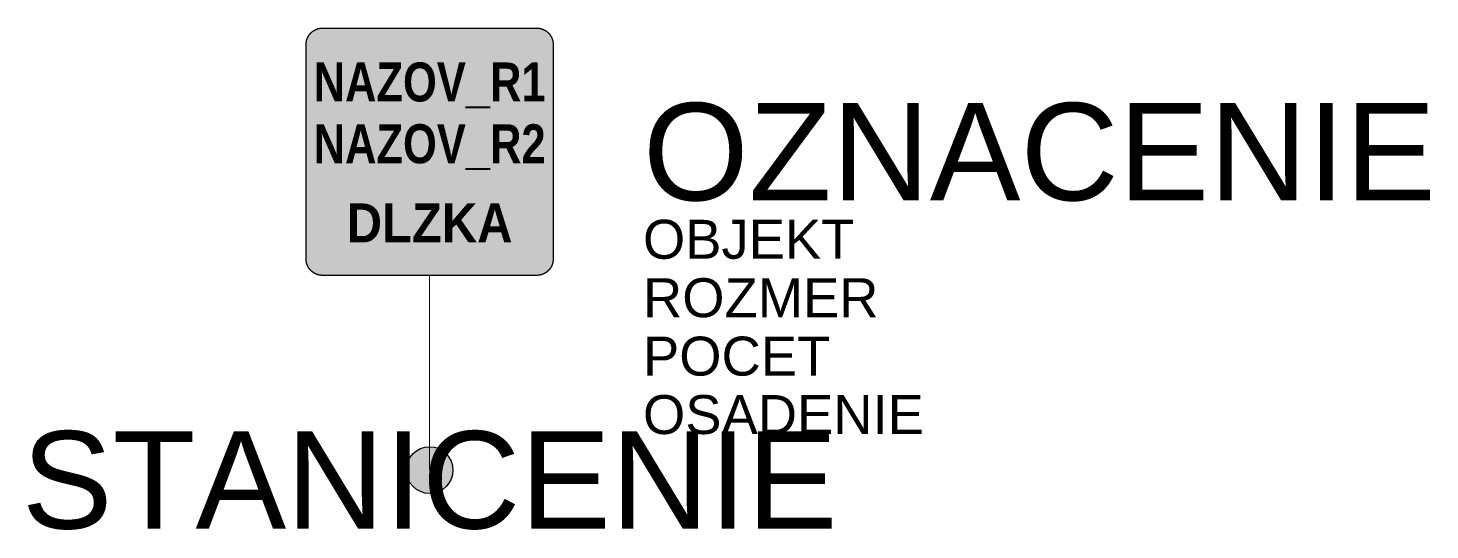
# Model space of a CAD drawing. Header units: metres. Extents: x -10.3 to 25.7, y -1.5 to 11.4.
import ezdxf
from ezdxf.enums import TextEntityAlignment as Align

# ---------------------------------------------------------------- set-up
doc = ezdxf.new("R2010")
doc.units = ezdxf.units.M
doc.layers.get('Defpoints').update_dxf_attribs({"color": 140, "lineweight": 5})
doc.styles.add('DZ', font='arialbd.ttf')
doc.styles.get("Standard").update_dxf_attribs({"font": 'arial.ttf'})

msp = doc.modelspace()

# ---------------------------------------------------------------- hatches: boundary and pattern name
at = {"true_color": 0xf1efea}
msp.add_hatch(color=7, dxfattribs=at).paths.add_polyline_path([(-2.752, 5), (-2.757, 5), (-2.762, 5), (-2.767, 5), (-2.773, 5), (-2.778, 5.001), (-2.783, 5.001), (-2.788, 5.002), (-2.793, 5.002), (-2.799, 5.003), (-2.804, 5.003), (-2.809, 5.004), (-2.814, 5.005), (-2.819, 5.005), (-2.824, 5.006), (-2.83, 5.007), (-2.835, 5.008), (-2.84, 5.009), (-2.845, 5.01), (-2.85, 5.012), (-2.855, 5.013), (-2.86, 5.014), (-2.865, 5.015), (-2.87, 5.017), (-2.875, 5.018), (-2.88, 5.02), (-2.885, 5.021), (-2.89, 5.023), (-2.894, 5.025), (-2.899, 5.027), (-2.904, 5.028), (-2.909, 5.03), (-2.914, 5.032), (-2.918, 5.034), (-2.923, 5.036), (-2.928, 5.038), (-2.933, 5.041), (-2.937, 5.043), (-2.942, 5.045), (-2.946, 5.047), (-2.951, 5.05), (-2.956, 5.052), (-2.96, 5.055), (-2.965, 5.057), (-2.969, 5.06), (-2.973, 5.063), (-2.978, 5.065), (-2.982, 5.068), (-2.987, 5.071), (-2.991, 5.074), (-2.995, 5.077), (-2.999, 5.08), (-3.004, 5.083), (-3.008, 5.086), (-3.012, 5.089), (-3.016, 5.093), (-3.02, 5.096), (-3.024, 5.099), (-3.028, 5.103), (-3.032, 5.106), (-3.036, 5.109), (-3.04, 5.113), (-3.044, 5.117), (-3.047, 5.12), (-3.051, 5.124), (-3.055, 5.128), (-3.058, 5.131), (-3.062, 5.135), (-3.065, 5.139), (-3.069, 5.143), (-3.072, 5.147), (-3.076, 5.151), (-3.079, 5.155), (-3.082, 5.159), (-3.086, 5.163), (-3.089, 5.167), (-3.092, 5.171), (-3.095, 5.176), (-3.098, 5.18), (-3.101, 5.184), (-3.104, 5.188), (-3.107, 5.193), (-3.109, 5.197), (-3.112, 5.201), (-3.115, 5.206), (-3.118, 5.21), (-3.12, 5.215), (-3.123, 5.219), (-3.125, 5.224), (-3.128, 5.229), (-3.13, 5.233), (-3.132, 5.238), (-3.134, 5.242), (-3.137, 5.247), (-3.139, 5.252), (-3.141, 5.256), (-3.143, 5.261), (-3.145, 5.266), (-3.147, 5.271), (-3.148, 5.276), (-3.15, 5.281), (-3.152, 5.285), (-3.154, 5.29), (-3.155, 5.295), (-3.157, 5.3), (-3.158, 5.305), (-3.16, 5.31), (-3.161, 5.315), (-3.162, 5.32), (-3.164, 5.325), (-3.165, 5.33), (-3.166, 5.335), (-3.167, 5.34), (-3.168, 5.345), (-3.169, 5.351), (-3.17, 5.356), (-3.17, 5.361), (-3.171, 5.366), (-3.172, 5.371), (-3.172, 5.376), (-3.173, 5.381), (-3.173, 5.387), (-3.174, 5.392), (-3.174, 5.397), (-3.174, 5.402), (-3.175, 5.408), (-3.175, 5.413), (-3.175, 5.418), (-3.175, 5.423), (-3.175, 10.927), (-3.175, 10.932), (-3.175, 10.937), (-3.175, 10.942), (-3.174, 10.948), (-3.174, 10.953), (-3.174, 10.958), (-3.173, 10.963), (-3.173, 10.968), (-3.172, 10.974), (-3.172, 10.979), (-3.171, 10.984), (-3.17, 10.989), (-3.17, 10.994), (-3.169, 10.999), (-3.168, 11.004), (-3.167, 11.01), (-3.166, 11.015), (-3.165, 11.02), (-3.164, 11.025), (-3.162, 11.03), (-3.161, 11.035), (-3.16, 11.04), (-3.158, 11.045), (-3.157, 11.05), (-3.155, 11.055), (-3.154, 11.06), (-3.152, 11.064), (-3.15, 11.069), (-3.148, 11.074), (-3.147, 11.079), (-3.145, 11.084), (-3.143, 11.089), (-3.141, 11.093), (-3.139, 11.098), (-3.137, 11.103), (-3.134, 11.108), (-3.132, 11.112), (-3.13, 11.117), (-3.128, 11.121), (-3.125, 11.126), (-3.123, 11.131), (-3.12, 11.135), (-3.118, 11.14), (-3.115, 11.144), (-3.112, 11.148), (-3.109, 11.153), (-3.107, 11.157), (-3.104, 11.161), (-3.101, 11.166), (-3.098, 11.17), (-3.095, 11.174), (-3.092, 11.178), (-3.089, 11.183), (-3.086, 11.187), (-3.082, 11.191), (-3.079, 11.195), (-3.076, 11.199), (-3.072, 11.203), (-3.069, 11.207), (-3.065, 11.211), (-3.062, 11.215), (-3.058, 11.218), (-3.055, 11.222), (-3.051, 11.226), (-3.047, 11.23), (-3.044, 11.233), (-3.04, 11.237), (-3.036, 11.24), (-3.032, 11.244), (-3.028, 11.247), (-3.024, 11.251), (-3.02, 11.254), (-3.016, 11.257), (-3.012, 11.261), (-3.008, 11.264), (-3.004, 11.267), (-2.999, 11.27), (-2.995, 11.273), (-2.991, 11.276), (-2.987, 11.279), (-2.982, 11.282), (-2.978, 11.284), (-2.973, 11.287), (-2.969, 11.29), (-2.965, 11.293), (-2.96, 11.295), (-2.956, 11.298), (-2.951, 11.3), (-2.946, 11.302), (-2.942, 11.305), (-2.937, 11.307), (-2.933, 11.309), (-2.928, 11.312), (-2.923, 11.314), (-2.918, 11.316), (-2.914, 11.318), (-2.909, 11.32), (-2.904, 11.322), (-2.899, 11.323), (-2.894, 11.325), (-2.89, 11.327), (-2.885, 11.329), (-2.88, 11.33), (-2.875, 11.332), (-2.87, 11.333), (-2.865, 11.335), (-2.86, 11.336), (-2.855, 11.337), (-2.85, 11.338), (-2.845, 11.34), (-2.84, 11.341), (-2.835, 11.342), (-2.83, 11.343), (-2.824, 11.344), (-2.819, 11.345), (-2.814, 11.345), (-2.809, 11.346), (-2.804, 11.347), (-2.799, 11.347), (-2.793, 11.348), (-2.788, 11.348), (-2.783, 11.349), (-2.778, 11.349), (-2.773, 11.349), (-2.767, 11.35), (-2.762, 11.35), (-2.757, 11.35), (-2.752, 11.35), (2.752, 11.35), (2.757, 11.35), (2.762, 11.35), (2.767, 11.35), (2.773, 11.349), (2.778, 11.349), (2.783, 11.349), (2.788, 11.348), (2.793, 11.348), (2.799, 11.347), (2.804, 11.347), (2.809, 11.346), (2.814, 11.345), (2.819, 11.345), (2.824, 11.344), (2.83, 11.343), (2.835, 11.342), (2.84, 11.341), (2.845, 11.34), (2.85, 11.338), (2.855, 11.337), (2.86, 11.336), (2.865, 11.335), (2.87, 11.333), (2.875, 11.332), (2.88, 11.33), (2.885, 11.329), (2.89, 11.327), (2.894, 11.325), (2.899, 11.323), (2.904, 11.322), (2.909, 11.32), (2.914, 11.318), (2.918, 11.316), (2.923, 11.314), (2.928, 11.312), (2.933, 11.309), (2.937, 11.307), (2.942, 11.305), (2.946, 11.302), (2.951, 11.3), (2.956, 11.298), (2.96, 11.295), (2.965, 11.293), (2.969, 11.29), (2.973, 11.287), (2.978, 11.284), (2.982, 11.282), (2.987, 11.279), (2.991, 11.276), (2.995, 11.273), (2.999, 11.27), (3.003, 11.267), (3.008, 11.264), (3.012, 11.261), (3.016, 11.257), (3.02, 11.254), (3.024, 11.251), (3.028, 11.247), (3.032, 11.244), (3.036, 11.24), (3.04, 11.237), (3.043, 11.233), (3.047, 11.23), (3.051, 11.226), (3.055, 11.222), (3.058, 11.218), (3.062, 11.215), (3.065, 11.211), (3.069, 11.207), (3.072, 11.203), (3.076, 11.199), (3.079, 11.195), (3.082, 11.191), (3.086, 11.187), (3.089, 11.183), (3.092, 11.178), (3.095, 11.174), (3.098, 11.17), (3.101, 11.166), (3.104, 11.161), (3.107, 11.157), (3.109, 11.153), (3.112, 11.148), (3.115, 11.144), (3.118, 11.14), (3.12, 11.135), (3.123, 11.131), (3.125, 11.126), (3.128, 11.121), (3.13, 11.117), (3.132, 11.112), (3.134, 11.108), (3.137, 11.103), (3.139, 11.098), (3.141, 11.093), (3.143, 11.089), (3.145, 11.084), (3.147, 11.079), (3.148, 11.074), (3.15, 11.069), (3.152, 11.064), (3.154, 11.06), (3.155, 11.055), (3.157, 11.05), (3.158, 11.045), (3.16, 11.04), (3.161, 11.035), (3.162, 11.03), (3.163, 11.025), (3.165, 11.02), (3.166, 11.015), (3.167, 11.01), (3.168, 11.004), (3.169, 10.999), (3.17, 10.994), (3.17, 10.989), (3.171, 10.984), (3.172, 10.979), (3.172, 10.974), (3.173, 10.968), (3.173, 10.963), (3.174, 10.958), (3.174, 10.953), (3.174, 10.948), (3.175, 10.942), (3.175, 10.937), (3.175, 10.932), (3.175, 10.927), (3.175, 5.423), (3.175, 5.418), (3.175, 5.413), (3.175, 5.408), (3.174, 5.402), (3.174, 5.397), (3.174, 5.392), (3.173, 5.387), (3.173, 5.381), (3.172, 5.376), (3.172, 5.371), (3.171, 5.366), (3.17, 5.361), (3.17, 5.356), (3.169, 5.351), (3.168, 5.345), (3.167, 5.34), (3.166, 5.335), (3.165, 5.33), (3.163, 5.325), (3.162, 5.32), (3.161, 5.315), (3.16, 5.31), (3.158, 5.305), (3.157, 5.3), (3.155, 5.295), (3.154, 5.29), (3.152, 5.285), (3.15, 5.281), (3.148, 5.276), (3.147, 5.271), (3.145, 5.266), (3.143, 5.261), (3.141, 5.256), (3.139, 5.252), (3.137, 5.247), (3.134, 5.242), (3.132, 5.238), (3.13, 5.233), (3.128, 5.229), (3.125, 5.224), (3.123, 5.219), (3.12, 5.215), (3.118, 5.21), (3.115, 5.206), (3.112, 5.201), (3.109, 5.197), (3.107, 5.193), (3.104, 5.188), (3.101, 5.184), (3.098, 5.18), (3.095, 5.176), (3.092, 5.171), (3.089, 5.167), (3.086, 5.163), (3.082, 5.159), (3.079, 5.155), (3.076, 5.151), (3.072, 5.147), (3.069, 5.143), (3.065, 5.139), (3.062, 5.135), (3.058, 5.131), (3.055, 5.128), (3.051, 5.124), (3.047, 5.12), (3.043, 5.117), (3.04, 5.113), (3.036, 5.109), (3.032, 5.106), (3.028, 5.103), (3.024, 5.099), (3.02, 5.096), (3.016, 5.093), (3.012, 5.089), (3.008, 5.086), (3.003, 5.083), (2.999, 5.08), (2.995, 5.077), (2.991, 5.074), (2.987, 5.071), (2.982, 5.068), (2.978, 5.065), (2.973, 5.063), (2.969, 5.06), (2.965, 5.057), (2.96, 5.055), (2.956, 5.052), (2.951, 5.05), (2.946, 5.047), (2.942, 5.045), (2.937, 5.043), (2.933, 5.041), (2.928, 5.038), (2.923, 5.036), (2.918, 5.034), (2.914, 5.032), (2.909, 5.03), (2.904, 5.028), (2.899, 5.027), (2.894, 5.025), (2.89, 5.023), (2.885, 5.021), (2.88, 5.02), (2.875, 5.018), (2.87, 5.017), (2.865, 5.015), (2.86, 5.014), (2.855, 5.013), (2.85, 5.012), (2.845, 5.01), (2.84, 5.009), (2.835, 5.008), (2.83, 5.007), (2.824, 5.006), (2.819, 5.005), (2.814, 5.005), (2.809, 5.004), (2.804, 5.003), (2.799, 5.003), (2.793, 5.002), (2.788, 5.002), (2.783, 5.001), (2.778, 5.001), (2.773, 5), (2.767, 5), (2.762, 5), (2.757, 5), (2.752, 5)])
at = {"true_color": 0x9b9b9b}
h = msp.add_hatch(color=253, dxfattribs=at)
h.paths.add_polyline_path([(-2.752, 5.106), (-2.76, 5.106), (-2.768, 5.106), (-2.776, 5.107), (-2.784, 5.107), (-2.792, 5.108), (-2.8, 5.109), (-2.808, 5.111), (-2.816, 5.112), (-2.823, 5.114), (-2.831, 5.116), (-2.839, 5.118), (-2.846, 5.12), (-2.854, 5.122), (-2.861, 5.125), (-2.868, 5.128), (-2.875, 5.131), (-2.882, 5.134), (-2.889, 5.137), (-2.896, 5.141), (-2.903, 5.144), (-2.91, 5.148), (-2.916, 5.152), (-2.923, 5.156), (-2.929, 5.16), (-2.935, 5.164), (-2.942, 5.169), (-2.948, 5.174), (-2.954, 5.178), (-2.959, 5.183), (-2.965, 5.188), (-2.971, 5.193), (-2.976, 5.199), (-2.981, 5.204), (-2.987, 5.21), (-2.992, 5.215), (-2.997, 5.221), (-3.001, 5.227), (-3.006, 5.233), (-3.011, 5.239), (-3.015, 5.246), (-3.019, 5.252), (-3.023, 5.259), (-3.027, 5.265), (-3.031, 5.272), (-3.034, 5.279), (-3.038, 5.286), (-3.041, 5.293), (-3.044, 5.3), (-3.047, 5.307), (-3.05, 5.314), (-3.053, 5.321), (-3.055, 5.329), (-3.057, 5.336), (-3.059, 5.344), (-3.061, 5.352), (-3.063, 5.359), (-3.064, 5.367), (-3.066, 5.375), (-3.067, 5.383), (-3.068, 5.391), (-3.068, 5.399), (-3.069, 5.407), (-3.069, 5.415), (-3.069, 5.423), (-3.069, 10.927), (-3.069, 10.935), (-3.069, 10.943), (-3.068, 10.951), (-3.068, 10.959), (-3.067, 10.967), (-3.066, 10.975), (-3.064, 10.983), (-3.063, 10.991), (-3.061, 10.998), (-3.059, 11.006), (-3.057, 11.014), (-3.055, 11.021), (-3.053, 11.028), (-3.05, 11.036), (-3.047, 11.043), (-3.044, 11.05), (-3.041, 11.057), (-3.038, 11.064), (-3.034, 11.071), (-3.031, 11.078), (-3.027, 11.085), (-3.023, 11.091), (-3.019, 11.098), (-3.015, 11.104), (-3.011, 11.11), (-3.006, 11.117), (-3.001, 11.123), (-2.997, 11.129), (-2.992, 11.134), (-2.987, 11.14), (-2.981, 11.146), (-2.976, 11.151), (-2.971, 11.156), (-2.965, 11.162), (-2.959, 11.167), (-2.954, 11.172), (-2.948, 11.176), (-2.942, 11.181), (-2.935, 11.186), (-2.929, 11.19), (-2.923, 11.194), (-2.916, 11.198), (-2.91, 11.202), (-2.903, 11.206), (-2.896, 11.209), (-2.889, 11.213), (-2.882, 11.216), (-2.875, 11.219), (-2.868, 11.222), (-2.861, 11.225), (-2.854, 11.227), (-2.846, 11.23), (-2.839, 11.232), (-2.831, 11.234), (-2.823, 11.236), (-2.816, 11.238), (-2.808, 11.239), (-2.8, 11.24), (-2.792, 11.242), (-2.784, 11.243), (-2.776, 11.243), (-2.768, 11.244), (-2.76, 11.244), (-2.752, 11.244), (2.752, 11.244), (2.76, 11.244), (2.768, 11.244), (2.776, 11.243), (2.784, 11.243), (2.792, 11.242), (2.8, 11.24), (2.808, 11.239), (2.816, 11.238), (2.823, 11.236), (2.831, 11.234), (2.839, 11.232), (2.846, 11.23), (2.853, 11.227), (2.861, 11.225), (2.868, 11.222), (2.875, 11.219), (2.882, 11.216), (2.889, 11.213), (2.896, 11.209), (2.903, 11.206), (2.91, 11.202), (2.916, 11.198), (2.923, 11.194), (2.929, 11.19), (2.935, 11.186), (2.942, 11.181), (2.948, 11.176), (2.954, 11.172), (2.959, 11.167), (2.965, 11.162), (2.971, 11.156), (2.976, 11.151), (2.981, 11.146), (2.987, 11.14), (2.992, 11.134), (2.997, 11.129), (3.001, 11.123), (3.006, 11.117), (3.011, 11.11), (3.015, 11.104), (3.019, 11.098), (3.023, 11.091), (3.027, 11.085), (3.031, 11.078), (3.034, 11.071), (3.038, 11.064), (3.041, 11.057), (3.044, 11.05), (3.047, 11.043), (3.05, 11.036), (3.052, 11.028), (3.055, 11.021), (3.057, 11.014), (3.059, 11.006), (3.061, 10.998), (3.063, 10.991), (3.064, 10.983), (3.066, 10.975), (3.067, 10.967), (3.068, 10.959), (3.068, 10.951), (3.069, 10.943), (3.069, 10.935), (3.069, 10.927), (3.069, 5.423), (3.069, 5.415), (3.069, 5.407), (3.068, 5.399), (3.068, 5.391), (3.067, 5.383), (3.066, 5.375), (3.064, 5.367), (3.063, 5.359), (3.061, 5.352), (3.059, 5.344), (3.057, 5.336), (3.055, 5.329), (3.052, 5.321), (3.05, 5.314), (3.047, 5.307), (3.044, 5.3), (3.041, 5.293), (3.038, 5.286), (3.034, 5.279), (3.031, 5.272), (3.027, 5.265), (3.023, 5.259), (3.019, 5.252), (3.015, 5.246), (3.011, 5.239), (3.006, 5.233), (3.001, 5.227), (2.997, 5.221), (2.992, 5.215), (2.987, 5.21), (2.981, 5.204), (2.976, 5.199), (2.971, 5.193), (2.965, 5.188), (2.959, 5.183), (2.954, 5.178), (2.948, 5.174), (2.942, 5.169), (2.935, 5.164), (2.929, 5.16), (2.923, 5.156), (2.916, 5.152), (2.91, 5.148), (2.903, 5.144), (2.896, 5.141), (2.889, 5.137), (2.882, 5.134), (2.875, 5.131), (2.868, 5.128), (2.861, 5.125), (2.853, 5.122), (2.846, 5.12), (2.839, 5.118), (2.831, 5.116), (2.823, 5.114), (2.816, 5.112), (2.808, 5.111), (2.8, 5.109), (2.792, 5.108), (2.784, 5.107), (2.776, 5.107), (2.768, 5.106), (2.76, 5.106), (2.752, 5.106)])
h.paths.add_polyline_path([(-2.752, 5.265), (-2.756, 5.265), (-2.76, 5.265), (-2.764, 5.265), (-2.768, 5.265), (-2.772, 5.266), (-2.776, 5.266), (-2.78, 5.267), (-2.784, 5.268), (-2.788, 5.269), (-2.791, 5.27), (-2.795, 5.271), (-2.799, 5.272), (-2.803, 5.273), (-2.806, 5.274), (-2.81, 5.276), (-2.813, 5.277), (-2.817, 5.279), (-2.82, 5.28), (-2.824, 5.282), (-2.827, 5.284), (-2.831, 5.286), (-2.834, 5.288), (-2.837, 5.29), (-2.84, 5.292), (-2.844, 5.294), (-2.847, 5.296), (-2.85, 5.298), (-2.853, 5.301), (-2.856, 5.303), (-2.858, 5.306), (-2.861, 5.308), (-2.864, 5.311), (-2.867, 5.314), (-2.869, 5.317), (-2.872, 5.319), (-2.874, 5.322), (-2.877, 5.325), (-2.879, 5.328), (-2.881, 5.331), (-2.883, 5.335), (-2.885, 5.338), (-2.887, 5.341), (-2.889, 5.344), (-2.891, 5.348), (-2.893, 5.351), (-2.895, 5.354), (-2.896, 5.358), (-2.898, 5.361), (-2.899, 5.365), (-2.901, 5.369), (-2.902, 5.372), (-2.903, 5.376), (-2.904, 5.38), (-2.905, 5.384), (-2.906, 5.387), (-2.907, 5.391), (-2.908, 5.395), (-2.909, 5.399), (-2.909, 5.403), (-2.91, 5.407), (-2.91, 5.411), (-2.91, 5.415), (-2.91, 5.419), (-2.91, 5.423), (-2.91, 10.927), (-2.91, 10.931), (-2.91, 10.935), (-2.91, 10.939), (-2.91, 10.943), (-2.909, 10.947), (-2.909, 10.951), (-2.908, 10.955), (-2.907, 10.959), (-2.906, 10.962), (-2.905, 10.966), (-2.904, 10.97), (-2.903, 10.974), (-2.902, 10.978), (-2.901, 10.981), (-2.899, 10.985), (-2.898, 10.988), (-2.896, 10.992), (-2.895, 10.995), (-2.893, 10.999), (-2.891, 11.002), (-2.889, 11.006), (-2.887, 11.009), (-2.885, 11.012), (-2.883, 11.015), (-2.881, 11.019), (-2.879, 11.022), (-2.877, 11.025), (-2.874, 11.028), (-2.872, 11.031), (-2.869, 11.033), (-2.867, 11.036), (-2.864, 11.039), (-2.861, 11.042), (-2.858, 11.044), (-2.856, 11.047), (-2.853, 11.049), (-2.85, 11.051), (-2.847, 11.054), (-2.844, 11.056), (-2.84, 11.058), (-2.837, 11.06), (-2.834, 11.062), (-2.831, 11.064), (-2.827, 11.066), (-2.824, 11.068), (-2.82, 11.07), (-2.817, 11.071), (-2.813, 11.073), (-2.81, 11.074), (-2.806, 11.076), (-2.803, 11.077), (-2.799, 11.078), (-2.795, 11.079), (-2.791, 11.08), (-2.788, 11.081), (-2.784, 11.082), (-2.78, 11.083), (-2.776, 11.084), (-2.772, 11.084), (-2.768, 11.085), (-2.764, 11.085), (-2.76, 11.085), (-2.756, 11.085), (-2.752, 11.085), (2.752, 11.085), (2.756, 11.085), (2.76, 11.085), (2.764, 11.085), (2.768, 11.085), (2.772, 11.084), (2.776, 11.084), (2.78, 11.083), (2.784, 11.082), (2.787, 11.081), (2.791, 11.08), (2.795, 11.079), (2.799, 11.078), (2.803, 11.077), (2.806, 11.076), (2.81, 11.074), (2.813, 11.073), (2.817, 11.071), (2.82, 11.07), (2.824, 11.068), (2.827, 11.066), (2.831, 11.064), (2.834, 11.062), (2.837, 11.06), (2.84, 11.058), (2.844, 11.056), (2.847, 11.054), (2.85, 11.051), (2.853, 11.049), (2.856, 11.047), (2.858, 11.044), (2.861, 11.042), (2.864, 11.039), (2.867, 11.036), (2.869, 11.033), (2.872, 11.031), (2.874, 11.028), (2.877, 11.025), (2.879, 11.022), (2.881, 11.019), (2.883, 11.015), (2.885, 11.012), (2.887, 11.009), (2.889, 11.006), (2.891, 11.002), (2.893, 10.999), (2.895, 10.995), (2.896, 10.992), (2.898, 10.988), (2.899, 10.985), (2.901, 10.981), (2.902, 10.978), (2.903, 10.974), (2.904, 10.97), (2.905, 10.966), (2.906, 10.962), (2.907, 10.959), (2.908, 10.955), (2.909, 10.951), (2.909, 10.947), (2.91, 10.943), (2.91, 10.939), (2.91, 10.935), (2.91, 10.931), (2.91, 10.927), (2.91, 5.423), (2.91, 5.419), (2.91, 5.415), (2.91, 5.411), (2.91, 5.407), (2.909, 5.403), (2.909, 5.399), (2.908, 5.395), (2.907, 5.391), (2.906, 5.387), (2.905, 5.384), (2.904, 5.38), (2.903, 5.376), (2.902, 5.372), (2.901, 5.369), (2.899, 5.365), (2.898, 5.361), (2.896, 5.358), (2.895, 5.354), (2.893, 5.351), (2.891, 5.348), (2.889, 5.344), (2.887, 5.341), (2.885, 5.338), (2.883, 5.335), (2.881, 5.331), (2.879, 5.328), (2.877, 5.325), (2.874, 5.322), (2.872, 5.319), (2.869, 5.317), (2.867, 5.314), (2.864, 5.311), (2.861, 5.308), (2.858, 5.306), (2.856, 5.303), (2.853, 5.301), (2.85, 5.298), (2.847, 5.296), (2.844, 5.294), (2.84, 5.292), (2.837, 5.29), (2.834, 5.288), (2.831, 5.286), (2.827, 5.284), (2.824, 5.282), (2.82, 5.28), (2.817, 5.279), (2.813, 5.277), (2.81, 5.276), (2.806, 5.274), (2.803, 5.273), (2.799, 5.272), (2.795, 5.271), (2.791, 5.27), (2.787, 5.269), (2.784, 5.268), (2.78, 5.267), (2.776, 5.266), (2.772, 5.266), (2.768, 5.265), (2.764, 5.265), (2.76, 5.265), (2.756, 5.265), (2.752, 5.265)], flags=16)
h = msp.add_hatch(color=0)
h.dxf.hatch_style = 1
h.paths.add_polyline_path([(0.6, 0, 1), (-0.6, 0, 1)])

# ---------------------------------------------------------------- linework, layer by layer
at = {"lineweight": 9}
msp.add_line((0, 5), (0, 2.5), dxfattribs=at)
at = {"color": 0, "lineweight": 9}
msp.add_line((0, 2.5), (0, 0), dxfattribs=at)
at = {"color": 7, "true_color": 0xf1efea}
msp.add_lwpolyline([(-2.752, 5), (-2.757, 5), (-2.762, 5), (-2.767, 5), (-2.773, 5), (-2.778, 5.001), (-2.783, 5.001), (-2.788, 5.002), (-2.793, 5.002), (-2.799, 5.003), (-2.804, 5.003), (-2.809, 5.004), (-2.814, 5.005), (-2.819, 5.005), (-2.824, 5.006), (-2.83, 5.007), (-2.835, 5.008), (-2.84, 5.009), (-2.845, 5.01), (-2.85, 5.012), (-2.855, 5.013), (-2.86, 5.014), (-2.865, 5.015), (-2.87, 5.017), (-2.875, 5.018), (-2.88, 5.02), (-2.885, 5.021), (-2.89, 5.023), (-2.894, 5.025), (-2.899, 5.027), (-2.904, 5.028), (-2.909, 5.03), (-2.914, 5.032), (-2.918, 5.034), (-2.923, 5.036), (-2.928, 5.038), (-2.933, 5.041), (-2.937, 5.043), (-2.942, 5.045), (-2.946, 5.047), (-2.951, 5.05), (-2.956, 5.052), (-2.96, 5.055), (-2.965, 5.057), (-2.969, 5.06), (-2.973, 5.063), (-2.978, 5.065), (-2.982, 5.068), (-2.987, 5.071), (-2.991, 5.074), (-2.995, 5.077), (-2.999, 5.08), (-3.004, 5.083), (-3.008, 5.086), (-3.012, 5.089), (-3.016, 5.093), (-3.02, 5.096), (-3.024, 5.099), (-3.028, 5.103), (-3.032, 5.106), (-3.036, 5.109), (-3.04, 5.113), (-3.044, 5.117), (-3.047, 5.12), (-3.051, 5.124), (-3.055, 5.128), (-3.058, 5.131), (-3.062, 5.135), (-3.065, 5.139), (-3.069, 5.143), (-3.072, 5.147), (-3.076, 5.151), (-3.079, 5.155), (-3.082, 5.159), (-3.086, 5.163), (-3.089, 5.167), (-3.092, 5.171), (-3.095, 5.176), (-3.098, 5.18), (-3.101, 5.184), (-3.104, 5.188), (-3.107, 5.193), (-3.109, 5.197), (-3.112, 5.201), (-3.115, 5.206), (-3.118, 5.21), (-3.12, 5.215), (-3.123, 5.219), (-3.125, 5.224), (-3.128, 5.229), (-3.13, 5.233), (-3.132, 5.238), (-3.134, 5.242), (-3.137, 5.247), (-3.139, 5.252), (-3.141, 5.256), (-3.143, 5.261), (-3.145, 5.266), (-3.147, 5.271), (-3.148, 5.276), (-3.15, 5.281), (-3.152, 5.285), (-3.154, 5.29), (-3.155, 5.295), (-3.157, 5.3), (-3.158, 5.305), (-3.16, 5.31), (-3.161, 5.315), (-3.162, 5.32), (-3.164, 5.325), (-3.165, 5.33), (-3.166, 5.335), (-3.167, 5.34), (-3.168, 5.345), (-3.169, 5.351), (-3.17, 5.356), (-3.17, 5.361), (-3.171, 5.366), (-3.172, 5.371), (-3.172, 5.376), (-3.173, 5.381), (-3.173, 5.387), (-3.174, 5.392), (-3.174, 5.397), (-3.174, 5.402), (-3.175, 5.408), (-3.175, 5.413), (-3.175, 5.418), (-3.175, 5.423), (-3.175, 10.927), (-3.175, 10.932), (-3.175, 10.937), (-3.175, 10.942), (-3.174, 10.948), (-3.174, 10.953), (-3.174, 10.958), (-3.173, 10.963), (-3.173, 10.968), (-3.172, 10.974), (-3.172, 10.979), (-3.171, 10.984), (-3.17, 10.989), (-3.17, 10.994), (-3.169, 10.999), (-3.168, 11.004), (-3.167, 11.01), (-3.166, 11.015), (-3.165, 11.02), (-3.164, 11.025), (-3.162, 11.03), (-3.161, 11.035), (-3.16, 11.04), (-3.158, 11.045), (-3.157, 11.05), (-3.155, 11.055), (-3.154, 11.06), (-3.152, 11.064), (-3.15, 11.069), (-3.148, 11.074), (-3.147, 11.079), (-3.145, 11.084), (-3.143, 11.089), (-3.141, 11.093), (-3.139, 11.098), (-3.137, 11.103), (-3.134, 11.108), (-3.132, 11.112), (-3.13, 11.117), (-3.128, 11.121), (-3.125, 11.126), (-3.123, 11.131), (-3.12, 11.135), (-3.118, 11.14), (-3.115, 11.144), (-3.112, 11.148), (-3.109, 11.153), (-3.107, 11.157), (-3.104, 11.161), (-3.101, 11.166), (-3.098, 11.17), (-3.095, 11.174), (-3.092, 11.178), (-3.089, 11.183), (-3.086, 11.187), (-3.082, 11.191), (-3.079, 11.195), (-3.076, 11.199), (-3.072, 11.203), (-3.069, 11.207), (-3.065, 11.211), (-3.062, 11.215), (-3.058, 11.218), (-3.055, 11.222), (-3.051, 11.226), (-3.047, 11.23), (-3.044, 11.233), (-3.04, 11.237), (-3.036, 11.24), (-3.032, 11.244), (-3.028, 11.247), (-3.024, 11.251), (-3.02, 11.254), (-3.016, 11.257), (-3.012, 11.261), (-3.008, 11.264), (-3.004, 11.267), (-2.999, 11.27), (-2.995, 11.273), (-2.991, 11.276), (-2.987, 11.279), (-2.982, 11.282), (-2.978, 11.284), (-2.973, 11.287), (-2.969, 11.29), (-2.965, 11.293), (-2.96, 11.295), (-2.956, 11.298), (-2.951, 11.3), (-2.946, 11.302), (-2.942, 11.305), (-2.937, 11.307), (-2.933, 11.309), (-2.928, 11.312), (-2.923, 11.314), (-2.918, 11.316), (-2.914, 11.318), (-2.909, 11.32), (-2.904, 11.322), (-2.899, 11.323), (-2.894, 11.325), (-2.89, 11.327), (-2.885, 11.329), (-2.88, 11.33), (-2.875, 11.332), (-2.87, 11.333), (-2.865, 11.335), (-2.86, 11.336), (-2.855, 11.337), (-2.85, 11.338), (-2.845, 11.34), (-2.84, 11.341), (-2.835, 11.342), (-2.83, 11.343), (-2.824, 11.344), (-2.819, 11.345), (-2.814, 11.345), (-2.809, 11.346), (-2.804, 11.347), (-2.799, 11.347), (-2.793, 11.348), (-2.788, 11.348), (-2.783, 11.349), (-2.778, 11.349), (-2.773, 11.349), (-2.767, 11.35), (-2.762, 11.35), (-2.757, 11.35), (-2.752, 11.35), (2.752, 11.35), (2.757, 11.35), (2.762, 11.35), (2.767, 11.35), (2.773, 11.349), (2.778, 11.349), (2.783, 11.349), (2.788, 11.348), (2.793, 11.348), (2.799, 11.347), (2.804, 11.347), (2.809, 11.346), (2.814, 11.345), (2.819, 11.345), (2.824, 11.344), (2.83, 11.343), (2.835, 11.342), (2.84, 11.341), (2.845, 11.34), (2.85, 11.338), (2.855, 11.337), (2.86, 11.336), (2.865, 11.335), (2.87, 11.333), (2.875, 11.332), (2.88, 11.33), (2.885, 11.329), (2.89, 11.327), (2.894, 11.325), (2.899, 11.323), (2.904, 11.322), (2.909, 11.32), (2.914, 11.318), (2.918, 11.316), (2.923, 11.314), (2.928, 11.312), (2.933, 11.309), (2.937, 11.307), (2.942, 11.305), (2.946, 11.302), (2.951, 11.3), (2.956, 11.298), (2.96, 11.295), (2.965, 11.293), (2.969, 11.29), (2.973, 11.287), (2.978, 11.284), (2.982, 11.282), (2.987, 11.279), (2.991, 11.276), (2.995, 11.273), (2.999, 11.27), (3.003, 11.267), (3.008, 11.264), (3.012, 11.261), (3.016, 11.257), (3.02, 11.254), (3.024, 11.251), (3.028, 11.247), (3.032, 11.244), (3.036, 11.24), (3.04, 11.237), (3.043, 11.233), (3.047, 11.23), (3.051, 11.226), (3.055, 11.222), (3.058, 11.218), (3.062, 11.215), (3.065, 11.211), (3.069, 11.207), (3.072, 11.203), (3.076, 11.199), (3.079, 11.195), (3.082, 11.191), (3.086, 11.187), (3.089, 11.183), (3.092, 11.178), (3.095, 11.174), (3.098, 11.17), (3.101, 11.166), (3.104, 11.161), (3.107, 11.157), (3.109, 11.153), (3.112, 11.148), (3.115, 11.144), (3.118, 11.14), (3.12, 11.135), (3.123, 11.131), (3.125, 11.126), (3.128, 11.121), (3.13, 11.117), (3.132, 11.112), (3.134, 11.108), (3.137, 11.103), (3.139, 11.098), (3.141, 11.093), (3.143, 11.089), (3.145, 11.084), (3.147, 11.079), (3.148, 11.074), (3.15, 11.069), (3.152, 11.064), (3.154, 11.06), (3.155, 11.055), (3.157, 11.05), (3.158, 11.045), (3.16, 11.04), (3.161, 11.035), (3.162, 11.03), (3.163, 11.025), (3.165, 11.02), (3.166, 11.015), (3.167, 11.01), (3.168, 11.004), (3.169, 10.999), (3.17, 10.994), (3.17, 10.989), (3.171, 10.984), (3.172, 10.979), (3.172, 10.974), (3.173, 10.968), (3.173, 10.963), (3.174, 10.958), (3.174, 10.953), (3.174, 10.948), (3.175, 10.942), (3.175, 10.937), (3.175, 10.932), (3.175, 10.927), (3.175, 5.423), (3.175, 5.418), (3.175, 5.413), (3.175, 5.408), (3.174, 5.402), (3.174, 5.397), (3.174, 5.392), (3.173, 5.387), (3.173, 5.381), (3.172, 5.376), (3.172, 5.371), (3.171, 5.366), (3.17, 5.361), (3.17, 5.356), (3.169, 5.351), (3.168, 5.345), (3.167, 5.34), (3.166, 5.335), (3.165, 5.33), (3.163, 5.325), (3.162, 5.32), (3.161, 5.315), (3.16, 5.31), (3.158, 5.305), (3.157, 5.3), (3.155, 5.295), (3.154, 5.29), (3.152, 5.285), (3.15, 5.281), (3.148, 5.276), (3.147, 5.271), (3.145, 5.266), (3.143, 5.261), (3.141, 5.256), (3.139, 5.252), (3.137, 5.247), (3.134, 5.242), (3.132, 5.238), (3.13, 5.233), (3.128, 5.229), (3.125, 5.224), (3.123, 5.219), (3.12, 5.215), (3.118, 5.21), (3.115, 5.206), (3.112, 5.201), (3.109, 5.197), (3.107, 5.193), (3.104, 5.188), (3.101, 5.184), (3.098, 5.18), (3.095, 5.176), (3.092, 5.171), (3.089, 5.167), (3.086, 5.163), (3.082, 5.159), (3.079, 5.155), (3.076, 5.151), (3.072, 5.147), (3.069, 5.143), (3.065, 5.139), (3.062, 5.135), (3.058, 5.131), (3.055, 5.128), (3.051, 5.124), (3.047, 5.12), (3.043, 5.117), (3.04, 5.113), (3.036, 5.109), (3.032, 5.106), (3.028, 5.103), (3.024, 5.099), (3.02, 5.096), (3.016, 5.093), (3.012, 5.089), (3.008, 5.086), (3.003, 5.083), (2.999, 5.08), (2.995, 5.077), (2.991, 5.074), (2.987, 5.071), (2.982, 5.068), (2.978, 5.065), (2.973, 5.063), (2.969, 5.06), (2.965, 5.057), (2.96, 5.055), (2.956, 5.052), (2.951, 5.05), (2.946, 5.047), (2.942, 5.045), (2.937, 5.043), (2.933, 5.041), (2.928, 5.038), (2.923, 5.036), (2.918, 5.034), (2.914, 5.032), (2.909, 5.03), (2.904, 5.028), (2.899, 5.027), (2.894, 5.025), (2.89, 5.023), (2.885, 5.021), (2.88, 5.02), (2.875, 5.018), (2.87, 5.017), (2.865, 5.015), (2.86, 5.014), (2.855, 5.013), (2.85, 5.012), (2.845, 5.01), (2.84, 5.009), (2.835, 5.008), (2.83, 5.007), (2.824, 5.006), (2.819, 5.005), (2.814, 5.005), (2.809, 5.004), (2.804, 5.003), (2.799, 5.003), (2.793, 5.002), (2.788, 5.002), (2.783, 5.001), (2.778, 5.001), (2.773, 5), (2.767, 5), (2.762, 5), (2.757, 5), (2.752, 5), (-2.752, 5)], dxfattribs=at)
at = {"color": 0}
msp.add_circle((0, 0), 0.6, dxfattribs=at)

# ---------------------------------------------------------------- texts
at = {"color": 253, "true_color": 0x9b9b9b, "style": 'DZ'}
for tag, text, width, p in [('NAZOV_R1', 'Považský', 0.8, (0, 9.966)), ('NAZOV_R2', 'Chlmec', 0.8, (0, 8.379)), ('DLZKA', '2218 m', 0.9, (0, 6.347))]:
    msp.add_attdef(tag, text=text, height=1, dxfattribs=dict(at, width=width)).set_placement(p, align=Align.MIDDLE_CENTER)
msp.add_attdef('OZNACENIE', (5.482, 6.927), '509-90', height=2.5)
msp.add_attdef('STANICENIE', text='', height=2.5).set_placement((0, 1), align=Align.TOP_CENTER)
at = {"layer": 'Defpoints'}
for tag, p, s in [('OBJEKT', (5.482, 5.427), 'Jestvujúci'), ('ROZMER', (5.482, 3.927), '600x600/750x750'), ('POCET', (5.482, 2.427), ''), ('OSADENIE', (5.482, 0.927), '')]:
    msp.add_attdef(tag, p, s, height=1, dxfattribs=at)

doc.saveas('drawing.dxf')
